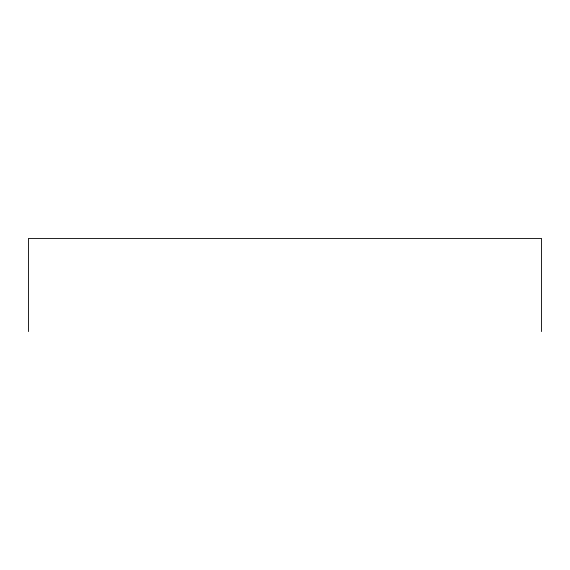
<?xml version="1.0" encoding="UTF-8"?>
<svg xmlns="http://www.w3.org/2000/svg" width="570" height="570" viewBox="0 0 570 570"><rect width="100%" height="100%" fill="white"/><g stroke="black" fill="none" stroke-linecap="round" stroke-linejoin="round"><path stroke-width="0.85" d="M541.5 331.576L541.5 238.424L28.5 238.424L28.5 331.576"/></g></svg>
